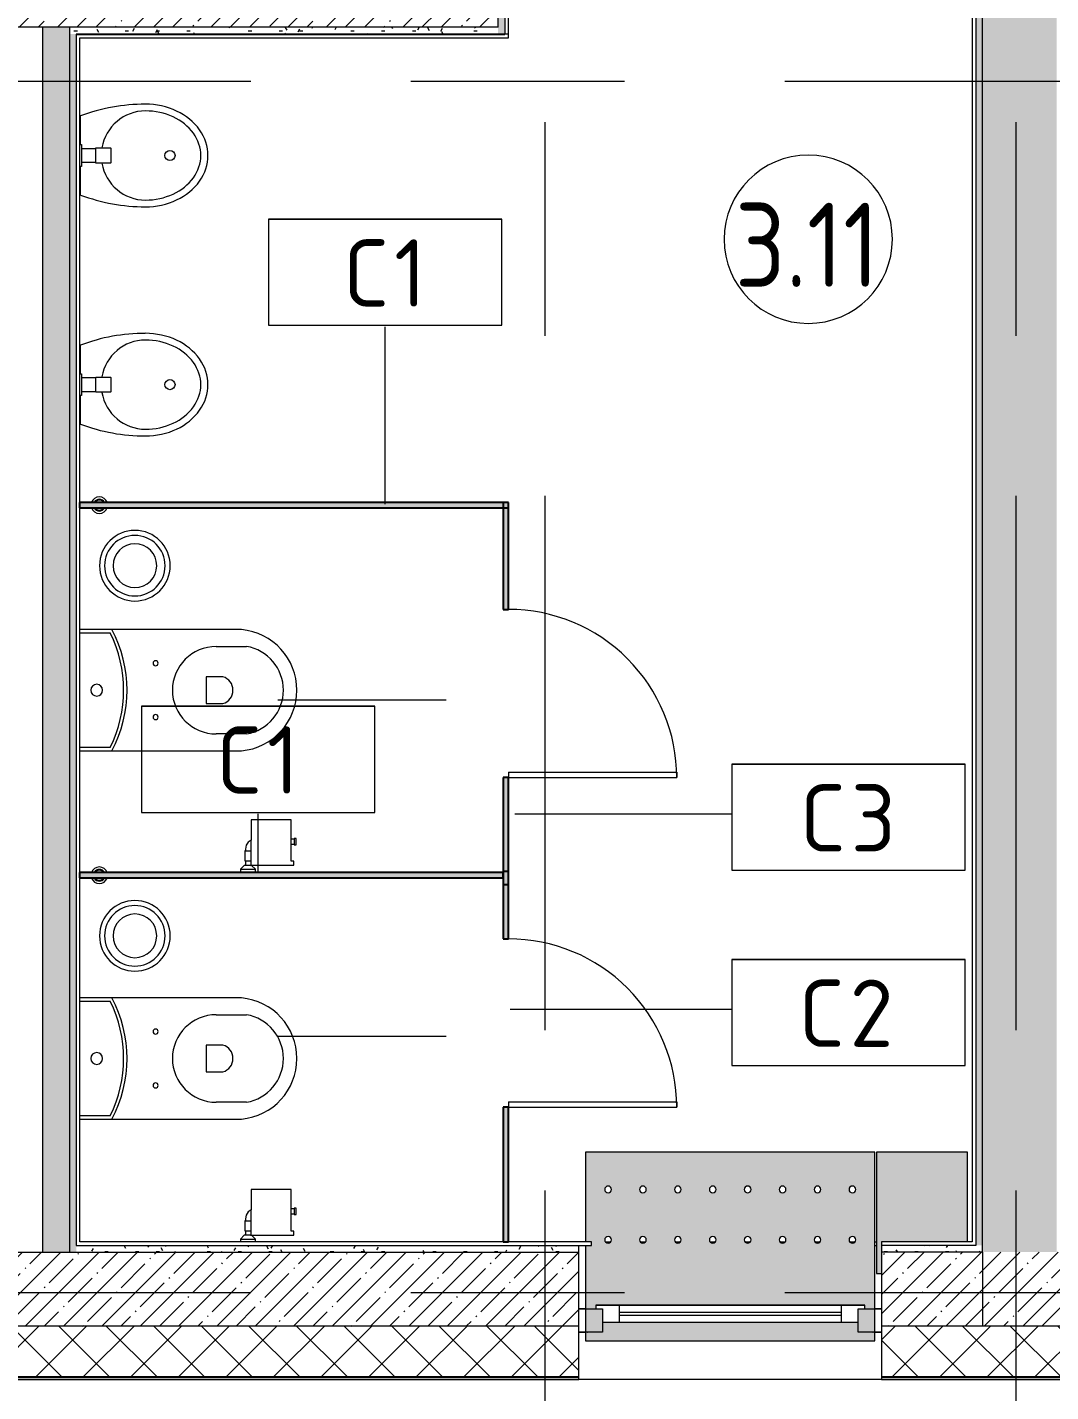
# Model space of a CAD drawing. Header units: millimetres. Extents: x 957 to 228198, y -8553 to 29000.
# Drawn here: x 58773 to 61815, y -295 to 3760 of the extents above; entities that cross this region are included whole.
import ezdxf

# ---------------------------------------------------------------- set-up
doc = ezdxf.new("R2010")
doc.units = ezdxf.units.MM
doc.linetypes.add('Осевая', pattern=[3175, 635, -476.25, 1587.5, -476.25])
for name, color, linetype, lineweight in [('A-AREA-IDEN', 7, 'Continuous', 9), ('A-DETL', 7, 'Continuous', 9), ('A-DETL-GENF', 7, 'Continuous', 9), ('A-GENM', 7, 'Continuous', 9), ('A-GENM-1', 7, 'Continuous', 25), ('A-GENM-IDEN', 7, 'Continuous', 9), ('A-GLAZ', 7, 'Continuous', 9), ('A-GLAZ-1', 7, 'Continuous', 13), ('A-WALL', 7, 'Continuous', 9), ('I-WALL', 7, 'Continuous', 9), ('P-SANR-FIXT-1', 7, 'Continuous', 13), ('Знаки', 7, 'Continuous', 9), ('Оси-2', 7, 'Осевая', 9)]:
    doc.layers.add(name, color=color, linetype=linetype, lineweight=lineweight)
for name, color, linetype, lineweight, true_color in [('A-DOOR-1', 7, 'Continuous', 9, 0xc0c0c0), ('A-WALL-1', 9, 'Continuous', 9, 0x808080), ('A-WALL-FNSH-1', 9, 'Continuous', 9, 0x808080), ('P-SANR-FIXT-2', 9, 'Continuous', 13, 0x808080), ('P-SANR-FIXT-3', 7, 'Continuous', 13, 0x260000)]:
    doc.layers.add(name, color=color, linetype=linetype, lineweight=lineweight, true_color=true_color)
doc.styles.add('GOST Common_3', font='GOST_Common.ttf', dxfattribs={"height": 200})
doc.styles.add('GOST Common_4', font='GOST_Common.ttf', dxfattribs={"width": 0.9, "height": 250})
pattern_1 = [(45, (-10247.55, 0), (-57.02463, 57.02463), []), (45, (-10190.526, 0), (-57.02463, 57.02463), [100.806, -20.161, 3.353, -16.808])]
pattern_2 = [(0, (-10247.55, 0), (121.92, 30.48), [10.058, -81.382, 10.058, -81.382, -487.68]), (0, (-10247.55, 0), (121.92, 30.48), [-182.88, 10.058, -172.822, 10.058, -81.382, -213.36]), (0, (-10247.55, 0), (121.92, 30.48), [-457.2, 10.058, -50.902, 10.058, -142.342]), (120, (-10201.83, 15.24), (-87.356454, 90.345817), [10.058, -81.382, 10.058, -81.382, -487.68]), (120, (-10201.83, 15.24), (-87.356454, 90.345817), [-182.88, 10.058, -172.822, 10.058, -81.382, -213.36]), (120, (-10201.83, 15.24), (-87.356454, 90.345817), [-457.2, 10.058, -50.902, 10.058, -142.342]), (240, (-10186.59, 76.2), (-34.563546, -120.825817), [10.058, -81.382, 10.058, -81.382, -487.68]), (240, (-10186.59, 76.2), (-34.563546, -120.825817), [-182.88, 10.058, -172.822, 10.058, -81.382, -213.36]), (240, (-10186.59, 76.2), (-34.563546, -120.825817), [-457.2, 10.058, -50.902, 10.058, -142.342])]

# ---------------------------------------------------------------- blocks, each defined once
blk = doc.blocks.new('120_Окно_СКБ_1Ст - 120_Окно_СКБ_1Ст 900х2500_h_-V19-План расстановки мебели и оборудования 3 этажа в осях 12-23')
at = {"layer": 'A-GLAZ'}
for p, q in [((-430, -57), (-450, -57)), ((-424, -57), (-425.2, -57)), ((425.2, -57), (424, -57)), ((450, -57), (430, -57)), ((-330, -107), (330, -107)), ((330, -117), (-330, -117)), ((-450, -127), (-430, -127)), ((430, -127), (450, -127))]:
    blk.add_line(p, q, dxfattribs=at)
at = {"layer": 'A-GLAZ-1'}
for p, q in [((-450, -127), (-450, -57)), ((-450, -57), (-380, -57)), ((-380, -57), (-380, -127)), ((380, -127), (380, -57)), ((380, -57), (450, -57)), ((450, -57), (450, -127)), ((380, -87), (-380, -87)), ((-380, -87), (-380, -127)), ((-330, -137), (-330, -87)), ((330, -137), (330, -87)), ((380, -127), (380, -87)), ((-380, -127), (-450, -127)), ((-380, -127), (-400, -127)), ((-400, -127), (-400, -137)), ((-400, -137), (400, -137)), ((400, -137), (-400, -137)), ((450, -127), (380, -127)), ((400, -127), (380, -127)), ((400, -137), (400, -127))]:
    blk.add_line(p, q, dxfattribs=at)
blk = doc.blocks.new('131_Сантехническая перегородка_Дверь - СД-1-29846662-План расстановки мебели и оборудования 3 этажа в осях 12-23')
at = {"layer": 'A-GENM'}
for points in [[(0, -8), (317.3, -7.8), (317.3, 8), (0, 8)], [(817.3, -7.8), (817.3, -8), (1119.2, -7.8), (1119.2, 8), (817.3, 8)]]:
    blk.add_hatch(color=256, dxfattribs=at).paths.add_polyline_path(points)
at = {"layer": 'A-DOOR-1'}
for p, q in [((333.3, -8), (317.3, -8)), ((317.3, -8), (317.3, -508)), ((333.3, -8), (333.3, -508)), ((333.3, -508), (317.3, -508))]:
    blk.add_line(p, q, dxfattribs=at)
blk.add_arc((317.3, -8), 500, 270, 0, dxfattribs=at)
at = {"layer": 'A-GENM-1'}
for p, q in [((317.3, 8), (0, 8)), ((0, 8), (0, -8)), ((317.3, -8), (317.3, 8)), ((1134.7, 8), (817.3, 8)), ((817.3, 8), (817.3, -8)), ((1134.7, -8), (1134.7, 8)), ((0, -8), (317.3, -8)), ((817.3, -8), (1134.7, -8))]:
    blk.add_line(p, q, dxfattribs=at)
blk = doc.blocks.new('131_Сантехническая перегородка_Дверь_сдвиг_ - СД-1-30819161-План расстановки мебели и оборудования 3 этажа в осях 12-23')
at = {"layer": 'A-GENM'}
for points in [[(0, -8), (400, -8), (400, 8), (0, 8)], [(900, -8), (1061.8, -8), (1061.8, 8), (900, 8)]]:
    blk.add_hatch(color=256, dxfattribs=at).paths.add_polyline_path(points)
at = {"layer": 'A-DOOR-1'}
for p, q in [((416, -8), (400, -8)), ((400, -8), (400, -508)), ((416, -8), (416, -508)), ((416, -508), (400, -508))]:
    blk.add_line(p, q, dxfattribs=at)
blk.add_arc((400, -8), 500, 270, 0, dxfattribs=at)
at = {"layer": 'A-GENM-1'}
for p, q in [((400, 8), (0, 8)), ((0, 8), (0, -8)), ((400, -8), (400, 8)), ((1100, 8), (900, 8)), ((900, 8), (900, -8)), ((1100, -8), (1100, 8)), ((0, -8), (400, -8)), ((900, -8), (1100, -8))]:
    blk.add_line(p, q, dxfattribs=at)
blk = doc.blocks.new('131_Сантехническая перегородка - СП-4-30850764-План расстановки мебели и оборудования 3 этажа в осях 12-23')
at = {"layer": 'A-GENM'}
blk.add_hatch(color=256, dxfattribs=at).paths.add_polyline_path([(419.3, -8), (1330, -8), (1330, 8), (56.1, 8), (56.1, -8), (237.7, -8)])
at = {"layer": 'A-GENM', "flags": 128}
for points in [[(126.7, 8), (126.3, 8.5), (126, 9), (125.6, 9.5), (125.2, 9.9), (124.8, 10.4), (124.4, 10.8), (123.9, 11.2), (123.5, 11.6), (123, 12), (122.5, 12.3), (122, 12.7), (121.5, 13), (121, 13.3), (120.5, 13.6), (119.9, 13.8), (119.4, 14), (118.8, 14.3), (118.2, 14.4), (117.6, 14.6), (117, 14.7), (116.5, 14.9), (115.9, 14.9), (115.3, 15), (114.7, 15.1), (114.1, 15.1), (113.5, 15.1), (112.8, 15), (112.2, 15), (111.7, 14.9), (111.1, 14.8), (110.5, 14.7), (109.9, 14.5), (109.3, 14.4), (108.7, 14.2), (108.2, 13.9), (107.6, 13.7), (107.1, 13.4), (106.5, 13.2), (106, 12.9), (105.5, 12.5), (105, 12.2), (104.5, 11.8), (104.1, 11.4), (103.6, 11), (103.2, 10.6), (102.8, 10.2), (102.4, 9.7), (102, 9.3), (101.6, 8.8), (101.3, 8.3), (101.1, 8)], [(101.1, -8), (101.4, -8.5), (101.8, -9), (102.2, -9.5), (102.6, -9.9), (103, -10.4), (103.4, -10.8), (103.8, -11.2), (104.3, -11.6), (104.7, -12), (105.2, -12.3), (105.7, -12.7), (106.2, -13), (106.8, -13.3), (107.3, -13.6), (107.9, -13.8), (108.4, -14), (109, -14.3), (109.6, -14.4), (110.1, -14.6), (110.7, -14.7), (111.3, -14.9), (111.9, -14.9), (112.5, -15), (113.1, -15.1), (113.7, -15.1), (114.3, -15.1), (114.9, -15), (115.5, -15), (116.1, -14.9), (116.7, -14.8), (117.3, -14.7), (117.9, -14.5), (118.5, -14.4), (119, -14.2), (119.6, -13.9), (120.2, -13.7), (120.7, -13.4), (121.2, -13.2), (121.7, -12.9), (122.3, -12.5), (122.7, -12.2), (123.2, -11.8), (123.7, -11.4), (124.1, -11), (124.6, -10.6), (125, -10.2), (125.4, -9.7), (125.8, -9.3), (126.1, -8.8), (126.5, -8.3), (126.7, -8)]]:
    blk.add_lwpolyline(points, dxfattribs=at)
at = {"layer": 'A-GENM'}
for radius, start, end in [(24.6, 19.9113, 160.0887), (17.6, 28.9731, 151.0269), (15.1, 78.8699, 146.2189), (15.1, 33.7811, 53.124), (24.6, 199.9113, 340.0887), (17.6, 208.9731, 331.0269), (15.1, 213.7811, 233.124), (15.1, 258.8699, 326.2189)]:
    blk.add_arc((113.9, 0), radius, start, end, dxfattribs=at)
at = {"layer": 'A-GENM-1'}
for p, q in [((1330, 8), (55.2, 8)), ((55.2, 8), (55.2, -8)), ((1330, -8), (1330, 8)), ((55.2, -8), (1330, -8))]:
    blk.add_line(p, q, dxfattribs=at)
blk = doc.blocks.new('131_Сантехническая перегородка - СП-4-30850728-План расстановки мебели и оборудования 3 этажа в осях 12-23')
at = {"layer": 'A-GENM'}
blk.add_hatch(color=256, dxfattribs=at).paths.add_polyline_path([(1162.1, -8), (1330, -8), (1330, 8), (72.2, 8), (72.2, -8), (435.5, -8)])
at = {"layer": 'A-GENM', "flags": 128}
for points in [[(142.8, 8), (142.5, 8.5), (142.1, 9), (141.8, 9.5), (141.4, 9.9), (141, 10.4), (140.5, 10.8), (140.1, 11.2), (139.6, 11.6), (139.2, 12), (138.7, 12.3), (138.2, 12.7), (137.7, 13), (137.1, 13.3), (136.6, 13.6), (136.1, 13.8), (135.5, 14), (134.9, 14.3), (134.4, 14.4), (133.8, 14.6), (133.2, 14.7), (132.6, 14.9), (132, 14.9), (131.4, 15), (130.8, 15.1), (130.2, 15.1), (129.6, 15.1), (129, 15), (128.4, 15), (127.8, 14.9), (127.2, 14.8), (126.6, 14.7), (126, 14.5), (125.4, 14.4), (124.9, 14.2), (124.3, 13.9), (123.8, 13.7), (123.2, 13.4), (122.7, 13.2), (122.2, 12.9), (121.7, 12.5), (121.2, 12.2), (120.7, 11.8), (120.2, 11.4), (119.8, 11), (119.3, 10.6), (118.9, 10.2), (118.5, 9.7), (118.1, 9.3), (117.8, 8.8), (117.4, 8.3), (117.3, 8)], [(117.3, -8), (117.6, -8.5), (117.9, -9), (118.3, -9.5), (118.7, -9.9), (119.1, -10.4), (119.5, -10.8), (120, -11.2), (120.4, -11.6), (120.9, -12), (121.4, -12.3), (121.9, -12.7), (122.4, -13), (122.9, -13.3), (123.5, -13.6), (124, -13.8), (124.6, -14), (125.1, -14.3), (125.7, -14.4), (126.3, -14.6), (126.9, -14.7), (127.5, -14.9), (128.1, -14.9), (128.7, -15), (129.3, -15.1), (129.9, -15.1), (130.5, -15.1), (131.1, -15), (131.7, -15), (132.3, -14.9), (132.9, -14.8), (133.4, -14.7), (134, -14.5), (134.6, -14.4), (135.2, -14.2), (135.7, -13.9), (136.3, -13.7), (136.8, -13.4), (137.4, -13.2), (137.9, -12.9), (138.4, -12.5), (138.9, -12.2), (139.4, -11.8), (139.8, -11.4), (140.3, -11), (140.7, -10.6), (141.1, -10.2), (141.5, -9.7), (141.9, -9.3), (142.3, -8.8), (142.6, -8.3), (142.8, -8)]]:
    blk.add_lwpolyline(points, dxfattribs=at)
at = {"layer": 'A-GENM'}
for radius, start, end in [(24.6, 19.9113, 160.0887), (17.6, 28.9731, 151.0269), (15.1, 78.8699, 146.2189), (15.1, 33.7811, 53.124), (24.6, 199.9113, 340.0887), (17.6, 208.9731, 331.0269), (15.1, 213.7811, 233.124), (15.1, 258.8699, 326.2189)]:
    blk.add_arc((130, 0), radius, start, end, dxfattribs=at)
at = {"layer": 'A-GENM-1'}
for p, q in [((1330, 8), (71.3, 8)), ((71.3, 8), (71.3, -8)), ((1330, -8), (1330, 8)), ((71.3, -8), (1330, -8))]:
    blk.add_line(p, q, dxfattribs=at)
blk = doc.blocks.new('мусорная корзина - Round_ Metal-30590745-План расстановки мебели и оборудования 3 этажа в осях 12-23')
at = {"layer": 'P-SANR-FIXT-2'}
for radius, start, end in [(105, 0, 180), (90, 360, 180), (65, 0, 180), (105, 180, 360), (90, 180, 360), (65, 180, 360)]:
    blk.add_arc((0, 0), radius, start, end, dxfattribs=at)
blk = doc.blocks.new('WC Seat_2 with Cistern-Wall Based - 640 x 360mm-30580118-План расстановки мебели и оборудования 3 этажа в осях 12-23')
at = {"layer": 'P-SANR-FIXT-2'}
for p, q in [((-5, 410.5), (-5, 500.5)), ((255, 500.5), (255, 410.5)), ((-55, 485.5), (-55, 100.5)), ((305, 100.5), (305, 485.5)), ((85, 430.5), (85, 380.5)), ((165, 380.5), (165, 430.5)), ((85, 380.5), (165, 380.5)), ((-55, 100.5), (-55, 5.5)), ((-45, 5.5), (-45, 95.6)), ((295, 95.6), (295, 5.5)), ((305, 5.5), (305, 100.5))]:
    blk.add_line(p, q, dxfattribs=at)
for centre, radius, start, end in [((125, 469.8), 180.7, 4.9791, 175.0209), ((125, 478.7), 131.8, 9.5273, 170.4727), ((125, 418.8), 41.7, 16.2602, 163.7398), ((125, 410.5), 130, 180, 360), ((45, 230.5), 7.5, 0, 180), ((45, 230.5), 7.5, 180, 360), ((205, 230.5), 7.5, 0, 180), ((205, 230.5), 7.5, 180, 360), ((125, -237), 382.5, 61.9275, 118.0725), ((125, -247), 382.5, 63.6122, 116.3878), ((125, 55.5), 17.5, 0, 180), ((125, 55.5), 17.5, 180, 360)]:
    blk.add_arc(centre, radius, start, end, dxfattribs=at)
blk = doc.blocks.new('Urinal - Urinal-30617152-План расстановки мебели и оборудования 3 этажа в осях 12-23')
at = {"layer": 'P-SANR-FIXT-2'}
for p, q in [((-117.4, -2.6), (-32.5, -2.6)), ((32.5, -2.6), (117.4, -2.6))]:
    blk.add_line(p, q, dxfattribs=at)
blk.add_circle((0, -268.3), 15, dxfattribs=at)
for centre, start, end in [((392.4, -195), 159.3261, 180), ((-392.4, -195), 360, 20.6739)]:
    blk.add_arc(centre, 544.9, start, end, dxfattribs=at)
for major_axis, ratio, start_param, end_param in [((-132.5, 0), 0.987707, 4.886922, 6.283185), ((132.5, 0), 0.987707, 0, 1.396263), ((0, 186.2), 0.819068, 1.570796, 4.712389), ((0, 165), 0.80303, 1.570796, 4.712389)]:
    blk.add_ellipse((0, -195), major_axis=major_axis, ratio=ratio, start_param=start_param, end_param=end_param, dxfattribs=at)
blk = doc.blocks.new('Sanitary_Taps-Mixers_Gessi_70388-HABITO-External-part-for-wall-moun - 707 - Black Metal Brushed PVD-30902499-План расстановки мебели и оборудования 3 этажа в осях 12-23')
at = {"layer": 'A-GENM'}
for p, q in [((69176.9, 3411.5), (69181.3, 3411.5)), ((69176.9, 3411.5), (69181.3, 3411.5)), ((69181.3, 3411.5), (69181.3, 3346.5)), ((69181.3, 3411.5), (69181.3, 3400)), ((69181.3, 3400), (69224.3, 3400)), ((69224.3, 3356.5), (69224.3, 3401.5)), ((69224.3, 3401.5), (69268.3, 3401.5)), ((69224.3, 3400), (69224.3, 3401.5)), ((69224.3, 3401.5), (69268.3, 3401.5)), ((69268.3, 3401.5), (69269.3, 3400.5)), ((69268.3, 3401.5), (69269.3, 3400.5)), ((69269.3, 3400.5), (69269.3, 3357.5)), ((69269.3, 3400.5), (69269.3, 3357.5)), ((69181.3, 3346.5), (69176.9, 3346.5)), ((69181.3, 3346.5), (69176.9, 3346.5)), ((69224.3, 3358), (69181.3, 3358)), ((69181.3, 3358), (69181.3, 3346.5)), ((69224.3, 3356.5), (69224.3, 3358)), ((69268.3, 3356.5), (69224.3, 3356.5)), ((69268.3, 3356.5), (69224.3, 3356.5)), ((69269.3, 3357.5), (69268.3, 3356.5)), ((69269.3, 3357.5), (69268.3, 3356.5))]:
    blk.add_line(p, q, dxfattribs=at)
blk = doc.blocks.new('Sanitary_Toilet-Accessories_Gessi_Wall-mounted-paper-roll-holder-65449 - Chrome-30916167-План расстановки мебели и оборудования 3 этажа в осях 12-23')
at = {"layer": 'A-DETL-GENF'}
for p, q in [((69685.8, 1404.7), (69685.8, 1344.4)), ((69804.8, 1404.7), (69685.8, 1404.7)), ((69804.8, 1347.5), (69804.8, 1404.7)), ((69677.4, 1338.8), (69671, 1329.3)), ((69685.8, 1344.4), (69677.4, 1338.8)), ((69685.8, 1269), (69685.8, 1344.4)), ((69804.8, 1332.5), (69804.8, 1347.5)), ((69813.8, 1347.5), (69804.8, 1347.5)), ((69813.8, 1349.5), (69813.8, 1347.5)), ((69819.8, 1349.5), (69813.8, 1349.5)), ((69813.8, 1347.5), (69813.8, 1332.5)), ((69819.8, 1330.5), (69819.8, 1349.5)), ((69667.3, 1312.5), (69667.3, 1282.5)), ((69668.8, 1312.5), (69667.3, 1312.5)), ((69671, 1329.3), (69668.8, 1318)), ((69668.8, 1318), (69668.8, 1312.5)), ((69668.8, 1312.5), (69685.8, 1312.5)), ((69804.8, 1332.5), (69813.8, 1332.5)), ((69804.8, 1281.7), (69804.8, 1332.5)), ((69813.8, 1332.5), (69813.8, 1330.5)), ((69813.8, 1330.5), (69819.8, 1330.5)), ((69665.3, 1269), (69653.8, 1258)), ((69653.8, 1258), (69653.8, 1250)), ((69653.9, 1258), (69698.6, 1258)), ((69668.8, 1269), (69665.3, 1269)), ((69667.3, 1282.5), (69668.8, 1282.5)), ((69685.8, 1269), (69667.3, 1269)), ((69668.8, 1282.5), (69685.8, 1282.5)), ((69668.8, 1282.5), (69668.8, 1269)), ((69683.8, 1269), (69685.8, 1269.7)), ((69687.3, 1269), (69683.8, 1269)), ((69685.8, 1269.7), (69812.3, 1269.7)), ((69698.7, 1258), (69687.3, 1269)), ((69698.8, 1250), (69698.7, 1258)), ((69812.3, 1281.7), (69804.8, 1281.7)), ((69812.3, 1269.7), (69812.3, 1281.7)), ((69653.8, 1250), (69698.8, 1250))]:
    blk.add_line(p, q, dxfattribs=at)
blk = doc.blocks.new('Sanitary_Toilet-Accessories_Gessi_Wall-mounted-paper-roll-holder-65449 - Chrome-V204-План расстановки мебели и оборудования 3 этажа в осях 12-23')
at = {"layer": 'A-DETL-GENF'}
for p, q in [((69685.8, 305.7), (69685.8, 245.4)), ((69804.8, 305.7), (69685.8, 305.7)), ((69804.8, 248.5), (69804.8, 305.7)), ((69685.8, 245.4), (69677.4, 239.9)), ((69685.8, 170), (69685.8, 245.4)), ((69804.8, 233.5), (69804.8, 248.5)), ((69813.8, 248.5), (69804.8, 248.5)), ((69813.8, 250.5), (69813.8, 248.5)), ((69819.8, 250.5), (69813.8, 250.5)), ((69813.8, 248.5), (69813.8, 233.5)), ((69819.8, 231.5), (69819.8, 250.5)), ((69667.3, 213.5), (69667.3, 183.5)), ((69668.8, 213.5), (69667.3, 213.5)), ((69671, 230.3), (69668.8, 219)), ((69668.8, 219), (69668.8, 213.5)), ((69668.8, 213.5), (69685.8, 213.5)), ((69677.4, 239.9), (69671, 230.3)), ((69804.8, 233.5), (69813.8, 233.5)), ((69804.8, 182.7), (69804.8, 233.5)), ((69813.8, 233.5), (69813.8, 231.5)), ((69813.8, 231.5), (69819.8, 231.5)), ((69665.3, 170), (69653.8, 159)), ((69668.8, 170), (69665.3, 170)), ((69667.3, 183.5), (69668.8, 183.5)), ((69685.8, 170), (69667.3, 170)), ((69668.8, 183.5), (69685.8, 183.5)), ((69668.8, 183.5), (69668.8, 170)), ((69683.8, 170), (69685.8, 170.7)), ((69687.3, 170), (69683.8, 170)), ((69685.8, 170.7), (69812.3, 170.7)), ((69698.7, 159), (69687.3, 170)), ((69812.3, 182.7), (69804.8, 182.7)), ((69812.3, 170.7), (69812.3, 182.7)), ((69653.8, 159), (69653.8, 151)), ((69653.9, 159), (69698.6, 159)), ((69698.8, 151), (69698.7, 159))]:
    blk.add_line(p, q, dxfattribs=at)
blk = doc.blocks.new('Зашивка радиатора_ СУ М19 - Зашивка радиатора_ с перфорацией М13  _пищеблок_-33181875-План расстановки мебели и оборудования 3 этажа в осях 12-23')
at = {"layer": 'Знаки'}
blk.add_hatch(color=256, dxfattribs=at).paths.add_polyline_path([(750, 180), (734.8, 180), (734.8, 85.9), (480, 85.9), (480, -179.9), (750, -179.9), (750, 118)])
for p, q in [((750, 180), (734.8, 180)), ((750, -179.9), (750, 180)), ((480, 85.9), (480, -179.9)), ((480, -179.9), (750, -179.9))]:
    blk.add_line(p, q, dxfattribs=at)
blk = doc.blocks.new('Зашивка радиатора_ СУ - Зашивка радиатора  М15-V260-План расстановки мебели и оборудования 3 этажа в осях 12-23')
at = {"layer": 'Знаки'}
h = blk.add_hatch(color=256, dxfattribs=at)
h.paths.add_polyline_path([(490, 380.1), (-370, 380.1), (-370, -179.9), (490, -179.9), (490, 85.9), (472.5, 85.9), (472.5, 96.9), (490, 96.9), (490, 339.9)])
h.paths.add_polyline_path([(437.8, 324.9), (440, 324.9), (440, 284.9), (460, 284.9), (460, 274.9), (-340, 274.9), (-340, 284.9), (-320, 284.9), (-320, 324.9), (437.4, 324.9)])
h.paths.add_polyline_path([(423.2, 90.4), (428.2, 89), (431.9, 85.4), (433.2, 80.4), (431.9, 75.4), (428.2, 71.7), (423.2, 70.4), (418.2, 71.7), (414.6, 75.4), (413.2, 80.4), (415, 85.9), (418.2, 89), (420.7, 90)])
h.paths.add_polyline_path([(-303, 90.4), (-298, 89), (-294.3, 85.4), (-293, 80.4), (-294.3, 75.4), (-298, 71.7), (-303, 70.4), (-308, 71.7), (-311.7, 75.4), (-313, 80.4), (-311.7, 85.4), (-308, 89), (-305.6, 90)])
h.paths.add_polyline_path([(-95.5, 90.4), (-90.5, 89), (-86.8, 85.4), (-85.5, 80.4), (-86.8, 75.4), (-90.5, 71.7), (-95.5, 70.4), (-100.5, 71.7), (-104.2, 75.4), (-105.5, 80.4), (-103.7, 85.9), (-100.5, 89), (-98.1, 90)])
h.paths.add_polyline_path([(8.2, 90.4), (13.2, 89), (16.9, 85.4), (18.2, 80.4), (16.9, 75.4), (13.2, 71.7), (8.2, 70.4), (3.2, 71.7), (-0.4, 75.4), (-1.8, 80.4), (0, 85.9), (3.2, 89), (5.7, 90)])
h.paths.add_polyline_path([(319.5, 90.4), (324.5, 89), (328.2, 85.4), (329.5, 80.4), (328.2, 75.4), (324.5, 71.7), (319.5, 70.4), (314.5, 71.7), (310.8, 75.4), (309.5, 80.4), (311.3, 85.9), (314.5, 89), (316.9, 90)])
h.paths.add_polyline_path([(215.7, 90.4), (220.7, 89), (224.4, 85.4), (225.7, 80.4), (224.4, 75.4), (220.7, 71.7), (215.7, 70.4), (210.7, 71.7), (207.1, 75.4), (205.7, 80.4), (207.5, 85.9), (210.7, 89), (213.2, 90)])
h.paths.add_polyline_path([(112, 90.4), (117, 89), (120.7, 85.4), (122, 80.4), (120.7, 75.4), (117, 71.7), (112, 70.4), (107, 71.7), (103.3, 75.4), (102, 80.4), (103.8, 85.9), (107, 89), (109.4, 90)])
h.paths.add_polyline_path([(-199.3, 90.4), (-194.3, 89), (-190.6, 85.4), (-189.3, 80.4), (-190.6, 75.4), (-194.3, 71.7), (-199.3, 70.4), (-204.3, 71.7), (-207.9, 75.4), (-209.3, 80.4), (-207.5, 85.9), (-204.3, 89), (-201.8, 90)])
h.paths.add_polyline_path([(319.5, -59.6), (324.5, -61), (328.2, -64.6), (329.5, -69.6), (328.2, -74.6), (324.5, -78.3), (319.5, -79.6), (314.2, -78.1), (310.8, -74.6), (309.5, -69.6), (310.8, -64.6), (314.5, -61), (316.9, -60)])
h.paths.add_polyline_path([(112, -59.6), (117, -61), (120.7, -64.6), (122, -69.6), (120.7, -74.6), (117, -78.3), (112, -79.6), (106.7, -78.1), (103.3, -74.6), (102, -69.6), (103.3, -64.6), (107, -61), (109.4, -60)])
h.paths.add_polyline_path([(-303, -59.6), (-298, -61), (-294.3, -64.6), (-293, -69.6), (-294.3, -74.6), (-298, -78.3), (-303, -79.6), (-308, -78.3), (-311.7, -74.6), (-313, -69.6), (-311.7, -64.6), (-308, -61), (-305.6, -60)])
h.paths.add_polyline_path([(423.2, -59.6), (428.2, -61), (431.9, -64.6), (433.2, -69.6), (431.9, -74.6), (428.2, -78.3), (423.2, -79.6), (417.9, -78.1), (414.6, -74.6), (413.4, -68.7), (414.6, -64.6), (418.2, -61), (420.7, -60)])
h.paths.add_polyline_path([(8.2, -59.6), (13.2, -61), (16.9, -64.6), (18.2, -69.6), (16.9, -74.6), (13.2, -78.3), (8.2, -79.6), (3.2, -78.3), (-0.4, -74.6), (-1.8, -69.6), (-0.4, -64.6), (3.2, -61), (5.7, -60)])
h.paths.add_polyline_path([(-199.3, -59.6), (-194.3, -61), (-190.6, -64.6), (-189.3, -69.6), (-190.6, -74.6), (-194.3, -78.3), (-199.3, -79.6), (-204.3, -78.3), (-207.9, -74.6), (-209.3, -69.6), (-207.9, -64.6), (-204.3, -61), (-201.8, -60)])
h.paths.add_polyline_path([(215.7, -59.6), (220.7, -61), (224.4, -64.6), (225.7, -69.6), (224.4, -74.6), (220.7, -78.3), (215.4, -79.6), (210.4, -78.1), (207.1, -74.6), (205.7, -69.6), (207.1, -64.6), (210.7, -61), (213.2, -60)])
h.paths.add_polyline_path([(-95.5, -59.6), (-90.5, -61), (-86.8, -64.6), (-85.5, -69.6), (-86.8, -74.6), (-90.5, -78.3), (-95.5, -79.6), (-100.5, -78.3), (-104.2, -74.6), (-105.5, -69.6), (-104.2, -64.6), (-100.5, -61), (-98.1, -60)])
for p, q in [((490, 380.1), (-370, 380.1)), ((-370, 380.1), (-370, -179.9)), ((490, 96.9), (490, 380.1)), ((490, -179.9), (490, 85.9)), ((-370, -179.9), (490, -179.9))]:
    blk.add_line(p, q, dxfattribs=at)
for centre, start, end in [((-303, 80.4), 0, 180), ((-199.3, 80.4), 0, 180), ((-95.5, 80.4), 0, 180), ((8.2, 80.4), 0, 180), ((112, 80.4), 0, 180), ((215.7, 80.4), 0, 180), ((319.5, 80.4), 0, 180), ((423.2, 80.4), 0, 180), ((-303, 80.4), 180, 0), ((-199.3, 80.4), 180, 0), ((-95.5, 80.4), 180, 360), ((8.2, 80.4), 180, 0), ((112, 80.4), 180, 0), ((215.7, 80.4), 180, 0), ((319.5, 80.4), 180, 0), ((423.2, 80.4), 180, 0), ((-303, -69.6), 0, 180), ((-303, -69.6), 180, 0), ((-199.3, -69.6), 0, 180), ((-199.3, -69.6), 180, 0), ((-95.5, -69.6), 0, 180), ((-95.5, -69.6), 180, 0), ((8.2, -69.6), 0, 180), ((8.2, -69.6), 180, 0), ((112, -69.6), 0, 180), ((112, -69.6), 180, 0), ((215.7, -69.6), 0, 180), ((215.7, -69.6), 180, 0), ((319.5, -69.6), 0, 180), ((319.5, -69.6), 180, 0), ((423.2, -69.6), 0, 180), ((423.2, -69.6), 180, 0)]:
    blk.add_arc(centre, 10, start, end, dxfattribs=at)
blk = doc.blocks.new('Марка_Помещения - Номер-25198446-План расстановки мебели и оборудования 3 этажа в осях 12-23')
at = {"layer": 'A-AREA-IDEN'}
for start, end in [(360, 180), (180, 360)]:
    blk.add_arc((0, 0), 2.5, start, end, dxfattribs=at)
blk = doc.blocks.new('Mark Reiling - Mark Reiling-26174330-План расстановки мебели и оборудования 3 этажа в осях 12-23')
at = {"layer": 'A-GENM-IDEN'}
for p, q in [((-3.47, 1.49), (-3.47, -1.663)), ((-3.47, 1.49), (3.47, 1.49)), ((3.47, 1.49), (-3.47, 1.49)), ((-3.47, 1.49), (-3.47, -1.663)), ((3.47, -1.663), (3.47, 1.49)), ((3.47, -1.663), (3.47, 1.49)), ((-3.47, -1.663), (3.47, -1.663)), ((-3.47, -1.663), (3.47, -1.663))]:
    blk.add_line(p, q, dxfattribs=at)

msp = doc.modelspace()

# ---------------------------------------------------------------- hatches: boundary and pattern name
at = {"layer": 'A-WALL'}
h = msp.add_hatch(dxfattribs=at)
h.set_pattern_fill('FP_20', color=256, style=0, pattern_type=2)
h.set_pattern_definition([(45, (-10247.55, 0), (-70.71068, 70.71068), []), (135, (-10247.55, 0), (-70.71068, -70.71068), [])])
h.paths.add_polyline_path([(65232.4, -250), (65452.4, -250), (65452.4, -100), (61312.4, -100), (61312.4, -250), (63682.4, -250)])
h.paths.add_polyline_path([(56812.4, -250), (60412.4, -250), (60412.4, -100), (56812.4, -100)])
h.paths.add_polyline_path([(54912.4, -250), (55912.4, -250), (55912.4, -100), (54912.4, -100)])
h.paths.add_polyline_path([(53462.4, -250), (54012.4, -250), (54012.4, -100), (53462.4, -100), (53462.4, -118)])
h.paths.add_polyline_path([(51362.4, -250), (51362.4, -100), (50662.4, -100), (50662.4, -250), (51300.1, -250)])
h.paths.add_polyline_path([(47562.4, -250), (47562.4, -100), (46379.5, -100), (46379.5, -250), (47303.9, -250)])
at = {"layer": 'I-WALL'}
h = msp.add_hatch(dxfattribs=at)
h.set_pattern_fill('FP_68', color=256, style=0, pattern_type=2)
h.set_pattern_definition(pattern_2)
h.paths.add_polyline_path([(60181.5, 3740), (60192.4, 3740), (60192.4, 7680), (60172.4, 7680), (60172.4, 3740)])
h = msp.add_hatch(dxfattribs=at)
h.set_pattern_fill('FP_68', color=256, style=0, pattern_type=2)
h.set_pattern_definition(pattern_2)
h.paths.add_polyline_path([(61612.4, 140), (61612.4, 7680), (61592.4, 7680), (61592.4, 140)])
h = msp.add_hatch(dxfattribs=at)
h.set_pattern_fill('FP_17', color=256, style=0, pattern_type=2)
h.set_pattern_definition(pattern_1)
h.paths.add_polyline_path([(61612.5, 120), (61832.4, 120), (61832.4, 7680), (61612.4, 7680), (61612.4, 120)])
h = msp.add_hatch(dxfattribs=at)
h.set_pattern_fill('FP_17', color=256, style=0, pattern_type=2)
h.set_pattern_definition(pattern_1)
h.paths.add_polyline_path([(60172.4, 3760), (60172.4, 3980), (56832.4, 3980), (56832.4, 3760), (60072.4, 3760)])
h = msp.add_hatch(dxfattribs=at)
h.set_pattern_fill('FP_23', color=256, style=0, pattern_type=2)
h.set_pattern_definition([(135, (-10247.55, 0), (-75.43415, -75.43415), [106.68, -17.78, 3.556, -17.78]), (135, (-10247.55, 75.39), (-75.43415, -75.43415), []), (50, (-10247.55, 0), (127.52922, -11.15758), [13.335, -146.685]), (355, (-10247.55, 0), (-24.66966, 133.74002), [10.668, -117.348]), (100.451, (-10236.92, -0.93), (102.85973, 122.58178), [11.333, -124.663]), (46.184, (-10247.55, 35.56), (189.75516, -29.43036), [20.002, -220.027]), (96.636, (-10231.74, 33.1), (166.1822, 173.1996), [17, -186.995]), (351.184, (-10247.55, 35.56), (166.18393, 173.1976), [16.002, -176.022]), (21, (-10229.77, 26.67), (106.13027, -71.58603), [13.335, -146.685]), (326, (-10229.77, 26.67), (43.26188, 128.93175), [10.668, -117.348]), (71.451, (-10220.93, 20.7), (149.39198, 57.34505), [11.333, -124.663]), (37.5, (-10247.55, 0), (2.162228, 59.188357), [3.353, -112.573, 3.353, -115.773, -117.792]), (37.5, (-10247.55, 0), (2.162228, 59.188357), [-235.052, 3.353, -114.44]), (7.5, (-10247.55, 0), (46.77386, 70.12615), [3.353, -64.567, 3.353, -109.906, -44.894]), (7.5, (-10247.55, 0), (46.77386, 70.12615), [-181.178, 3.353, -41.542]), (327.5, (-10287.2, 0), (94.91367, -4.010093), [3.353, -41.097, 3.353, -135.331, -184.023]), (327.5, (-10287.2, 0), (94.91367, -4.010093), [-183.134, 3.353, -180.67]), (317.5, (-10304.98, 0), (103.69057, 17.79882), [3.353, -54.432, 3.353, -88.748, -130.683]), (317.5, (-10304.98, 0), (103.69057, 17.79882), [-149.885, 3.353, -127.33])])
h.paths.add_polyline_path([(58818.3, 120), (58898.3, 120), (58898.3, 3760), (58818.3, 3760), (58818.3, 131.6)])
h = msp.add_hatch(dxfattribs=at)
h.set_pattern_fill('FP_68', color=256, style=0, pattern_type=2)
h.set_pattern_definition(pattern_2)
h.paths.add_polyline_path([(60172.3, 3740), (60172.4, 3740), (60172.4, 3760), (58898.3, 3760), (58898.3, 3740), (60072.4, 3740)])
h = msp.add_hatch(dxfattribs=at)
h.set_pattern_fill('FP_68', color=256, style=0, pattern_type=2)
h.set_pattern_definition(pattern_2)
h.paths.add_polyline_path([(58918.3, 120), (58918.3, 3740), (58898.3, 3740), (58898.3, 120)])
h = msp.add_hatch(dxfattribs=at)
h.set_pattern_fill('FP_68', color=256, style=0, pattern_type=2)
h.set_pattern_definition(pattern_2)
h.paths.add_polyline_path([(61612.4, 120), (61612.4, 140), (61312.4, 140), (61312.4, 120), (61592.4, 120)])
h.paths.add_polyline_path([(60019.2, 120), (60412.4, 120), (60412.4, 140), (58918.3, 140), (58918.3, 120), (59292.6, 120)])
h = msp.add_hatch(dxfattribs=at)
h.set_pattern_fill('FP_17', color=256, style=0, pattern_type=2)
h.set_pattern_definition(pattern_1)
h.paths.add_polyline_path([(61472.4, -100), (61612.4, -100), (61612.4, 120), (61312.4, 120), (61312.4, -100)])
h.paths.add_polyline_path([(60382.5, -100), (60412.4, -100), (60412.4, 120), (56812.4, 120), (56812.4, -100), (60019.2, -100)])
h.paths.add_polyline_path([(55912.4, -100), (55912.4, 120), (55662.4, 120), (55662.4, -100)])
h = msp.add_hatch(dxfattribs=at)
h.set_pattern_fill('FP_17', color=256, style=0, pattern_type=2)
h.set_pattern_definition(pattern_1)
h.paths.add_polyline_path([(63682.4, -100), (65452.4, -100), (65452.4, 120), (61612.4, 120), (61612.4, -100), (63382.4, -100)])

# ---------------------------------------------------------------- linework, layer by layer
at = {"layer": 'A-DETL'}
for p, q in [((59517.9, 1761.5), (60017.9, 1761.5)), ((59517.9, 761.5), (60017.9, 761.5))]:
    msp.add_line(p, q, dxfattribs=at)
at = {"layer": 'A-GENM-IDEN'}
for p, q in [((59836.4, 2342.8), (59836.4, 2870.2)), ((59458.9, 1249.1), (59458.9, 1422.8)), ((60221.8, 1422.8), (60866.8, 1422.8)), ((60208.5, 842.4), (60866.8, 842.4))]:
    msp.add_line(p, q, dxfattribs=at)
at = {"layer": 'A-WALL'}
for p, q in [((61612.4, 120), (61612.4, 7680)), ((60192.4, 7660), (60192.4, 3740)), ((61592.4, 7660), (61592.4, 140)), ((60172.4, 3760), (58818.3, 3760)), ((58898.3, 3760), (58898.3, 120)), ((60172.4, 3740), (58918.3, 3740)), ((58918.3, 3740), (58918.3, 140)), ((58918.3, 140), (60412.4, 140)), ((61592.4, 140), (61312.4, 140)), ((56812.4, 120), (60412.4, 120)), ((61612.4, 120), (61312.4, 120)), ((60412.4, -100), (56812.4, -100)), ((56812.4, -250), (60412.4, -250)), ((56812.4, -253), (60412.4, -253)), ((61312.4, -258), (60412.4, -258)), ((61312.4, -250), (65602.4, -250)), ((61312.4, -253), (65605.4, -253))]:
    msp.add_line(p, q, dxfattribs=at)
at = {"layer": 'A-WALL-1'}
for p, q in [((60172.4, 3760), (60172.4, 7680)), ((58818.3, 3760), (56832.4, 3760)), ((58818.3, 3760), (58818.3, 120)), ((60412.4, -250), (60412.4, 140)), ((61312.4, 140), (61312.4, -250)), ((61612.4, 120), (61612.4, -100)), ((65452.4, -100), (61312.4, -100))]:
    msp.add_line(p, q, dxfattribs=at)
at = {"layer": 'A-WALL-FNSH-1'}
for p, q in [((61581.4, 7649), (61581.4, 151)), ((60203.4, 3740), (60203.4, 5126.9)), ((60203.4, 3739.5), (58918.3, 3739.5)), ((58918.3, 3739), (60192.4, 3739)), ((60203.4, 3740), (60172.4, 3740)), ((60192.4, 3739), (60192.4, 3740)), ((60203.4, 3728.5), (60203.4, 3739.5)), ((58929.3, 3728.5), (60203.4, 3728.5)), ((58929.3, 151), (58929.3, 3728.5)), ((60449.9, 151), (58929.3, 151)), ((60412.4, 140), (60449.9, 140)), ((60449.9, 140), (60449.9, 151)), ((61581.4, 151), (61312.4, 151)), ((61312.4, 151), (61312.4, 140)), ((56812.4, -258), (60412.4, -258)), ((60412.4, -258), (60412.4, -250)), ((61312.4, -250), (61312.4, -258)), ((61312.4, -258), (65610.4, -258))]:
    msp.add_line(p, q, dxfattribs=at)
at = {"layer": 'I-WALL'}
for p, q in [((60491, 151), (60507.4, 151)), ((60594.7, 151), (60611.2, 151)), ((60698.5, 151), (60714.9, 151)), ((60802.2, 151), (60818.7, 151)), ((60906, 151), (60922.4, 151)), ((61009.7, 151), (61026.2, 151)), ((61113.5, 151), (61129.9, 151)), ((61217.2, 151), (61233.7, 151)), ((61292.4, 151), (61297.3, 151)), ((61292.4, 140), (61297.3, 140))]:
    msp.add_line(p, q, dxfattribs=at)
at = {"layer": 'Оси-2'}
for p, q in [((60312.4, -331.5), (60312.4, 24850)), ((61712.4, -331.5), (61712.4, 24850)), ((28163.2, 3600), (72002.4, 3600)), ((28163.2, 0), (72002.4, 0))]:
    msp.add_line(p, q, dxfattribs=at)

# ---------------------------------------------------------------- block references
at = {"layer": 'A-AREA-IDEN', "xscale": 99.99999999999993, "yscale": 99.99999999999993, "zscale": 99.99999999999993}
msp.add_blockref('Марка_Помещения - Номер-25198446-План расстановки мебели и оборудования 3 этажа в осях 12-23', (61094.3, 3130), dxfattribs=at)
at = {"layer": 'A-GENM'}
for name, p in [('131_Сантехническая перегородка - СП-4-30850764-План расстановки мебели и оборудования 3 этажа в осях 12-23', (58873.3, 2340)), ('131_Сантехническая перегородка - СП-4-30850728-План расстановки мебели и оборудования 3 этажа в осях 12-23', (58857.1, 1240))]:
    msp.add_blockref(name, p, dxfattribs=at)
at = {"layer": 'A-GENM', "rotation": 90.00000000002345}
for name, p in [('131_Сантехническая перегородка_Дверь - СД-1-29846662-План расстановки мебели и оборудования 3 этажа в осях 12-23', (60195.4, 1212.8)), ('131_Сантехническая перегородка_Дверь_сдвиг_ - СД-1-30819161-План расстановки мебели и оборудования 3 этажа в осях 12-23', (60195.4, 151))]:
    msp.add_blockref(name, p, dxfattribs=at)
at = {"layer": 'A-GENM-IDEN', "xscale": 99.99999999999993, "yscale": 99.99999999999993, "zscale": 99.99999999999993}
for p in [(59836.4, 3040.7), (59458.9, 1593.3), (61213.8, 1421.3), (61213.8, 840.9)]:
    msp.add_blockref('Mark Reiling - Mark Reiling-26174330-План расстановки мебели и оборудования 3 этажа в осях 12-23', p, dxfattribs=at)
at = {"layer": 'A-GLAZ', "rotation": 180}
msp.add_blockref('120_Окно_СКБ_1Ст - 120_Окно_СКБ_1Ст 900х2500_h_-V19-План расстановки мебели и оборудования 3 этажа в осях 12-23', (60862.4, -175), dxfattribs=at)
at = {"layer": 'P-SANR-FIXT-1'}
for name in ['Sanitary_Toilet-Accessories_Gessi_Wall-mounted-paper-roll-holder-65449 - Chrome-30916167-План расстановки мебели и оборудования 3 этажа в осях 12-23', 'Sanitary_Toilet-Accessories_Gessi_Wall-mounted-paper-roll-holder-65449 - Chrome-V204-План расстановки мебели и оборудования 3 этажа в осях 12-23']:
    msp.add_blockref(name, (-10247.6, 0), dxfattribs=at)
at = {"layer": 'P-SANR-FIXT-2'}
for name, p, rotation in [('Urinal - Urinal-30617152-План расстановки мебели и оборудования 3 этажа в осях 12-23', (58928.7, 3379), 89.9999999999999), ('Urinal - Urinal-30617152-План расстановки мебели и оборудования 3 этажа в осях 12-23', (58928.7, 2698), 89.9999999999999), ('WC Seat_2 with Cistern-Wall Based - 640 x 360mm-30580118-План расстановки мебели и оборудования 3 этажа в осях 12-23', (58923.8, 1915), 269.9999999999998), ('WC Seat_2 with Cistern-Wall Based - 640 x 360mm-30580118-План расстановки мебели и оборудования 3 этажа в осях 12-23', (58923.8, 820.5), 269.9999999999998)]:
    msp.add_blockref(name, p, dxfattribs=dict(at, rotation=rotation))
for p in [(59092.7, 2160), (59092.7, 1060)]:
    msp.add_blockref('мусорная корзина - Round_ Metal-30590745-План расстановки мебели и оборудования 3 этажа в осях 12-23', p, dxfattribs=at)
at = {"layer": 'P-SANR-FIXT-3'}
for p in [(-10247.6, 0), (-10247.6, -681)]:
    msp.add_blockref('Sanitary_Taps-Mixers_Gessi_70388-HABITO-External-part-for-wall-moun - 707 - Black Metal Brushed PVD-30902499-План расстановки мебели и оборудования 3 этажа в осях 12-23', p, dxfattribs=at)
at = {"layer": 'Знаки', "rotation": 180}
for name, p in [('Зашивка радиатора_ СУ - Зашивка радиатора  М15-V260-План расстановки мебели и оборудования 3 этажа в осях 12-23', (60922.4, 236.9)), ('Зашивка радиатора_ СУ М19 - Зашивка радиатора_ с перфорацией М13  _пищеблок_-33181875-План расстановки мебели и оборудования 3 этажа в осях 12-23', (62047.3, 236.9))]:
    msp.add_blockref(name, p, dxfattribs=at)

# ---------------------------------------------------------------- texts
at = {"layer": 'A-AREA-IDEN', "insert": (60876.2, 3238.5), "char_height": 250, "width": 548.354, "attachment_point": 1, "style": 'GOST Common_4'}
msp.add_mtext('3.11', dxfattribs=at)
at = {"layer": 'A-GENM-IDEN', "char_height": 200, "attachment_point": 1, "style": 'GOST Common_3'}
for s, insert, width in [('\\fGOST Common|b0|i0|c204|p34|;С', (59717.8, 3129.8), 176.371), ('\\fGOST Common|b0|i0|c204|p34|;1', (59863.3, 3129.8), 120.253), ('\\fGOST Common|b0|i0|c204|p34|;С', (59340.3, 1682.4), 176.371), ('\\fGOST Common|b0|i0|c204|p34|;1', (59485.8, 1682.4), 120.253), ('\\fGOST Common|b0|i0|c204|p34|;С', (61075.2, 1510.4), 176.371), ('\\fGOST Common|b0|i0|c204|p34|;3', (61220.7, 1510.4), 168.354), ('\\fGOST Common|b0|i0|c204|p34|;С', (61071.7, 929.9), 176.371), ('\\fGOST Common|b0|i0|c204|p34|;2', (61217.2, 929.9), 176.371)]:
    msp.add_mtext(s, dxfattribs=dict(at, insert=insert, width=width))

doc.saveas('drawing.dxf')
